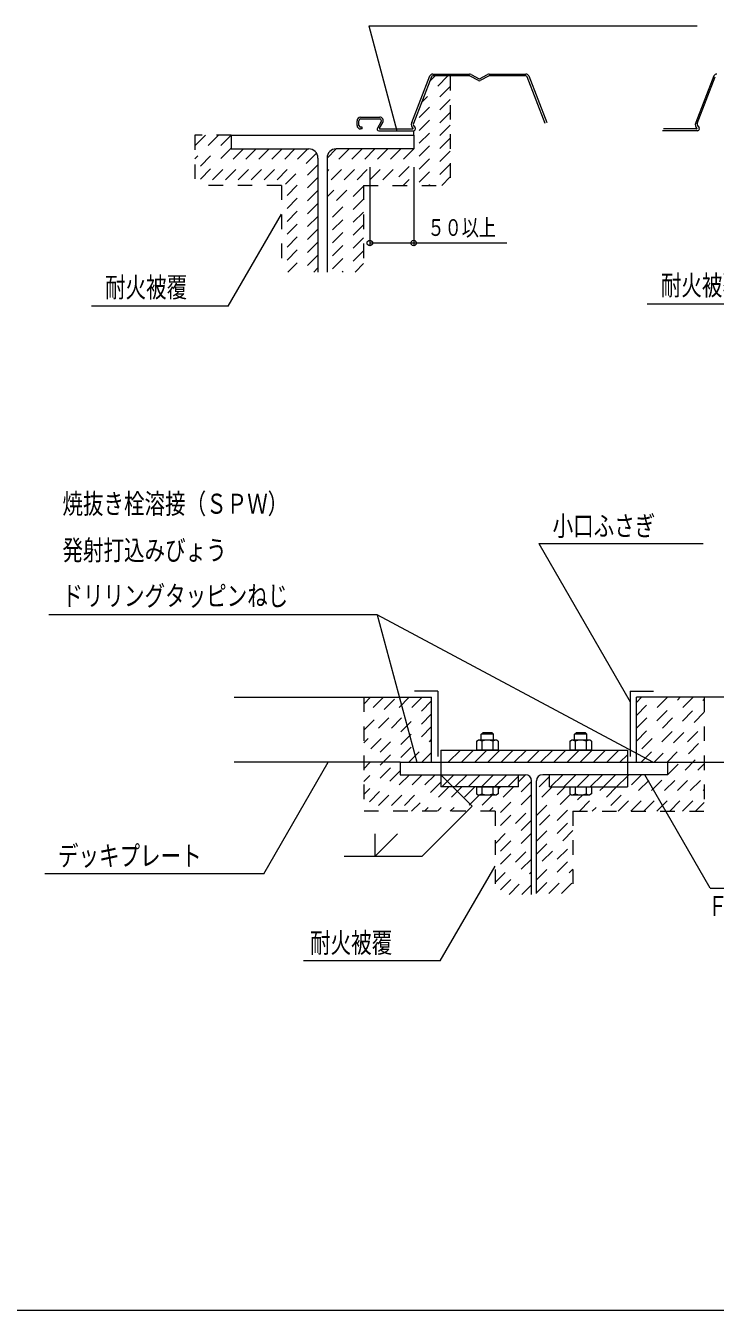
# Model space of a CAD drawing. Units: millimetres on the paper. Extents: x -292 to 292, y -205 to 205.
# Drawn here: x 113.9 to 185, y -46.4 to 86 of the extents above; entities that cross this region are included whole.
import ezdxf
from ezdxf.enums import TextEntityAlignment as Align

# ---------------------------------------------------------------- set-up
doc = ezdxf.new("R2010")
doc.units = ezdxf.units.MM
doc.linetypes.add('USER1', pattern=[3, 1.5, -1.5])
doc.layers.add('0-2_M1-0', color=7, linetype='Continuous', lineweight=18)
doc.layers.add('0-6_M2-2-0', color=7, linetype='Continuous', lineweight=18)
doc.styles.add('ＭＳ ゴシック', font='')
doc.styles.get('ＭＳ ゴシック').set_extended_font_data('MS Gothic')

msp = doc.modelspace()

# ---------------------------------------------------------------- linework, layer by layer
at = {"layer": '0-2_M1-0'}
for p, q in [((149.306, 86.014), (183.17, 86.014)), ((149.306, 86.014), (152.206, 75.192)), ((153.753, 76.02), (155.606, 80.852)), ((155.918, 81.024), (159.686, 81.024)), ((159.686, 80.836), (155.918, 80.836)), ((160.624, 80.355), (159.772, 80.814)), ((159.861, 80.98), (160.687, 80.535)), ((160.732, 80.535), (161.561, 80.981)), ((161.648, 80.814), (160.795, 80.355)), ((161.734, 81.024), (165.501, 81.024)), ((165.501, 80.836), (161.734, 80.836)), ((165.814, 80.852), (167.667, 76.02)), ((184.879, 80.852), (183.026, 76.02)), ((155.765, 80.751), (153.912, 75.92)), ((167.508, 75.92), (165.654, 80.751)), ((183.185, 75.92), (185.039, 80.751)), ((148.101, 75.734), (148.101, 76.215)), ((148.289, 75.734), (148.289, 76.215)), ((148.47, 76.584), (150.441, 76.584)), ((148.47, 76.396), (150.441, 76.396)), ((148.621, 75.553), (148.47, 75.553)), ((148.621, 75.365), (148.621, 75.553)), ((150.596, 76.121), (150.197, 75.467)), ((150.408, 75.452), (150.756, 76.024)), ((153.876, 75.455), (153.765, 75.609)), ((153.918, 75.719), (154.091, 75.478)), ((183.15, 75.455), (183.039, 75.609)), ((183.192, 75.719), (183.365, 75.478)), ((135.131, 74.722), (135.131, 73.311)), ((135.131, 74.722), (153.944, 74.722)), ((148.621, 75.365), (148.47, 75.365)), ((150.351, 75.192), (153.944, 75.192)), ((150.448, 75.38), (153.838, 75.38)), ((153.944, 74.722), (153.944, 73.311)), ((183.218, 75.192), (179.595, 75.192)), ((183.112, 75.38), (179.694, 75.38)), ((135.131, 73.311), (143.127, 73.311)), ((153.944, 73.311), (145.949, 73.311)), ((144.067, 72.37), (144.067, 60.612)), ((145.008, 72.37), (145.008, 60.612)), ((149.422, 71.429), (149.422, 63.331)), ((153.944, 71.429), (153.944, 63.331)), ((134.828, 57.101), (140.305, 66.588)), ((149.422, 63.613), (163.539, 63.613)), ((134.828, 57.101), (120.717, 57.101)), ((192.118, 57.315), (178.008, 57.315)), ((166.84, 32.641), (183.772, 32.641)), ((166.84, 32.641), (176.259, 16.326)), ((150.177, 25.298), (116.313, 25.298)), ((178.585, 10.086), (150.177, 25.298)), ((150.177, 25.298), (154.253, 10.086)), ((156.436, 17.421), (154.015, 17.421)), ((156.436, 17.421), (156.436, 10.663)), ((176.259, 17.421), (178.681, 17.421)), ((176.259, 17.421), (176.259, 10.663)), ((135.45, 16.779), (155.795, 16.779)), ((155.795, 10.086), (155.795, 16.779)), ((197.046, 16.779), (176.9, 16.779)), ((176.9, 10.086), (176.9, 16.779)), ((160.425, 12.256), (160.606, 12.36)), ((160.425, 12.256), (160.425, 11.334)), ((162.467, 12.36), (160.606, 12.36)), ((160.895, 12.97), (161.055, 13.13)), ((162.178, 12.97), (160.895, 12.97)), ((160.895, 12.36), (160.895, 12.97)), ((160.981, 12.256), (160.981, 11.334)), ((162.018, 13.13), (161.055, 13.13)), ((162.178, 12.97), (162.018, 13.13)), ((162.092, 12.256), (162.092, 11.334)), ((162.178, 12.36), (162.178, 12.97)), ((162.648, 12.256), (162.467, 12.36)), ((162.648, 12.256), (162.648, 11.334)), ((170.048, 12.256), (170.229, 12.36)), ((170.048, 12.256), (170.048, 11.334)), ((172.089, 12.36), (170.229, 12.36)), ((170.517, 12.97), (170.678, 13.13)), ((171.8, 12.97), (170.517, 12.97)), ((170.517, 12.36), (170.517, 12.97)), ((170.603, 12.256), (170.603, 11.334)), ((171.64, 13.13), (170.678, 13.13)), ((171.8, 12.97), (171.64, 13.13)), ((171.715, 12.256), (171.715, 11.334)), ((171.8, 12.36), (171.8, 12.97)), ((172.27, 12.256), (172.089, 12.36)), ((172.27, 12.256), (172.27, 11.334)), ((156.725, 11.334), (156.725, 7.556)), ((156.725, 11.334), (175.97, 11.334)), ((158.756, 11.334), (157.509, 10.086)), ((160.117, 11.334), (158.869, 10.086)), ((161.478, 11.334), (160.23, 10.086)), ((162.648, 11.334), (160.425, 11.334)), ((162.839, 11.334), (161.591, 10.086)), ((164.199, 11.334), (162.952, 10.086)), ((165.56, 11.334), (164.313, 10.086)), ((166.921, 11.334), (165.674, 10.086)), ((168.282, 11.334), (167.034, 10.086)), ((169.643, 11.334), (168.395, 10.086)), ((171.004, 11.334), (169.756, 10.086)), ((172.27, 11.334), (170.048, 11.334)), ((172.317, 11.286), (171.117, 10.086)), ((173.696, 11.304), (172.478, 10.086)), ((175.029, 11.276), (173.839, 10.086)), ((175.97, 10.857), (175.199, 10.086)), ((175.97, 11.334), (175.97, 7.556)), ((152.555, 10.086), (135.45, 10.086)), ((138.487, -1.417), (145.128, 10.086)), ((152.555, 10.086), (180.14, 10.086)), ((152.555, 10.086), (152.555, 8.803)), ((156.725, 10.086), (175.97, 10.086)), ((156.725, 10.086), (175.97, 10.086)), ((172.763, 10.086), (172.873, 10.086)), ((180.14, 8.803), (180.14, 10.086)), ((180.14, 10.086), (197.046, 10.086)), ((152.555, 8.803), (165.45, 8.803)), ((159.972, 5.556), (156.725, 8.803)), ((156.838, 7.556), (158.086, 8.803)), ((158.199, 7.556), (159.447, 8.803)), ((159.56, 7.556), (160.808, 8.803)), ((160.921, 7.556), (162.168, 8.803)), ((162.282, 7.556), (163.529, 8.803)), ((163.642, 7.556), (164.744, 8.657)), ((164.744, 7.556), (164.744, 8.803)), ((166.091, -3.541), (166.091, 8.162)), ((166.604, -3.439), (166.604, 8.162)), ((180.14, 8.803), (167.246, 8.803)), ((167.951, 7.556), (167.951, 8.803)), ((168.065, 7.556), (169.312, 8.803)), ((169.426, 7.556), (170.673, 8.803)), ((170.786, 7.556), (172.034, 8.803)), ((172.147, 7.556), (173.395, 8.803)), ((173.508, 7.556), (174.756, 8.803)), ((174.869, 7.556), (175.97, 8.657)), ((184.516, -2.894), (177.763, 8.803)), ((164.744, 7.556), (156.725, 7.556)), ((160.425, 7.556), (162.648, 7.556)), ((160.425, 7.556), (160.425, 6.826)), ((160.425, 6.826), (160.606, 6.722)), ((160.606, 6.722), (162.467, 6.722)), ((160.981, 7.556), (160.981, 6.826)), ((162.092, 7.556), (162.092, 6.826)), ((162.648, 6.826), (162.467, 6.722)), ((162.648, 7.556), (162.648, 6.826)), ((167.951, 7.556), (175.97, 7.556)), ((170.048, 7.556), (172.27, 7.556)), ((170.048, 7.556), (170.048, 6.826)), ((170.048, 6.826), (170.229, 6.722)), ((170.229, 6.722), (172.089, 6.722)), ((170.603, 7.556), (170.603, 6.826)), ((171.715, 7.556), (171.715, 6.826)), ((172.27, 6.826), (172.089, 6.722)), ((172.27, 7.556), (172.27, 6.826)), ((159.972, 5.556), (154.777, 0.361)), ((154.777, 0.361), (146.792, 0.361)), ((156.683, -10.387), (162.328, -0.61)), ((138.487, -1.417), (115.911, -1.417)), ((184.516, -2.894), (204.271, -2.894)), ((156.683, -10.387), (142.573, -10.387))]:
    msp.add_line(p, q, dxfattribs=at)
at = {"layer": '0-2_M1-0', "linetype": 'USER1'}
for p, q in [((157.479, 80.836), (154.751, 78.108)), ((156.149, 80.836), (155.579, 80.267)), ((157.707, 80.836), (157.707, 69.548)), ((157.707, 79.734), (153.923, 75.95)), ((157.707, 78.404), (153.944, 74.641)), ((157.707, 77.073), (153.944, 73.311)), ((157.707, 75.743), (151.512, 69.548)), ((135.131, 74.722), (131.368, 74.722)), ((133.805, 74.722), (131.368, 72.285)), ((132.475, 74.722), (131.368, 73.615)), ((131.368, 74.722), (131.368, 69.548)), ((135.131, 74.717), (131.368, 70.955)), ((157.707, 74.413), (152.842, 69.548)), ((153.944, 74.722), (153.944, 75.192)), ((135.131, 73.387), (131.368, 69.624)), ((136.385, 73.311), (132.622, 69.548)), ((137.715, 73.311), (133.952, 69.548)), ((139.045, 73.311), (135.283, 69.548)), ((140.376, 73.311), (136.613, 69.548)), ((141.706, 73.311), (137.943, 69.548)), ((143.036, 73.311), (139.274, 69.548)), ((143.924, 72.868), (140.305, 69.249)), ((151.284, 73.311), (145.008, 67.035)), ((149.953, 73.311), (145.008, 68.365)), ((148.623, 73.311), (145.008, 69.695)), ((147.293, 73.311), (145.008, 71.026)), ((145.963, 73.311), (145.008, 72.356)), ((152.614, 73.311), (148.851, 69.548)), ((153.944, 73.311), (150.182, 69.548)), ((157.707, 73.082), (154.173, 69.548)), ((144.067, 71.681), (140.305, 67.918)), ((157.707, 71.752), (155.503, 69.548)), ((144.067, 70.351), (140.305, 66.588)), ((157.707, 70.422), (156.833, 69.548)), ((140.305, 69.548), (131.368, 69.548)), ((140.305, 69.548), (140.305, 60.612)), ((144.067, 69.02), (140.305, 65.258)), ((148.771, 69.467), (145.008, 65.705)), ((148.771, 69.548), (148.771, 60.612)), ((148.771, 69.548), (157.707, 69.548)), ((144.067, 67.69), (140.305, 63.927)), ((148.771, 68.137), (145.008, 64.374)), ((144.067, 66.36), (140.305, 62.597)), ((148.771, 66.807), (145.008, 63.044)), ((144.067, 65.029), (140.305, 61.267)), ((148.771, 65.476), (145.008, 61.714)), ((144.067, 63.699), (140.98, 60.612)), ((148.771, 64.146), (145.236, 60.612)), ((144.067, 62.369), (142.31, 60.612)), ((148.771, 62.816), (146.567, 60.612)), ((144.067, 61.038), (143.64, 60.612)), ((148.771, 61.485), (147.897, 60.612)), ((148.793, 16.779), (148.793, 5.04)), ((149.503, 16.779), (148.793, 16.068)), ((150.833, 16.779), (148.793, 14.738)), ((148.793, 13.408), (152.164, 16.779)), ((153.494, 16.779), (148.793, 12.077)), ((154.824, 16.779), (148.793, 10.747)), ((155.795, 16.419), (148.793, 9.417)), ((182.761, 16.779), (176.9, 10.918)), ((176.9, 12.249), (181.431, 16.779)), ((180.1, 16.779), (176.9, 13.579)), ((176.9, 14.909), (178.77, 16.779)), ((177.44, 16.779), (176.9, 16.24)), ((177.399, 10.086), (183.903, 16.59)), ((183.903, 16.779), (183.903, 5.04)), ((155.795, 15.089), (148.793, 8.086)), ((183.903, 15.26), (178.729, 10.086)), ((155.795, 13.758), (148.793, 6.756)), ((180.059, 10.086), (183.903, 13.93)), ((153.453, 10.086), (155.795, 12.428)), ((180.14, 8.837), (183.903, 12.599)), ((155.795, 11.098), (154.783, 10.086)), ((177.674, 5.04), (183.903, 11.269)), ((179.004, 5.04), (183.903, 9.939)), ((152.555, 9.189), (148.793, 5.426)), ((153.5, 8.803), (149.737, 5.04)), ((154.831, 8.803), (151.068, 5.04)), ((156.161, 8.803), (152.398, 5.04)), ((156.725, 8.037), (153.728, 5.04)), ((166.091, 8.091), (162.328, 4.328)), ((164.744, 8.074), (165.473, 8.803)), ((167.951, 8.621), (166.604, 7.274)), ((177.446, 8.803), (173.683, 5.04)), ((175.013, 5.04), (178.776, 8.803)), ((176.116, 8.803), (175.97, 8.658)), ((176.344, 5.04), (180.106, 8.803)), ((180.335, 5.04), (183.903, 8.608)), ((157.574, 7.556), (155.059, 5.04)), ((158.904, 7.556), (156.389, 5.04)), ((160.234, 7.556), (157.719, 5.04)), ((160.731, 6.722), (159.05, 5.04)), ((162.061, 6.722), (160.38, 5.04)), ((164.225, 7.556), (161.71, 5.04)), ((166.091, 6.761), (162.328, 2.998)), ((162.895, 7.556), (162.648, 7.308)), ((166.604, 4.613), (169.547, 7.556)), ((168.216, 7.556), (166.604, 5.943)), ((170.111, 6.79), (166.604, 3.283)), ((166.604, 1.952), (171.373, 6.722)), ((171.023, 5.04), (173.538, 7.556)), ((174.868, 7.556), (172.353, 5.04)), ((181.665, 5.04), (183.903, 7.278)), ((162.328, 1.668), (166.091, 5.43)), ((182.995, 5.04), (183.903, 5.948)), ((162.328, 5.04), (148.793, 5.04)), ((162.328, 5.04), (162.328, -3.541)), ((166.091, 4.1), (162.328, 0.337)), ((166.604, 0.622), (170.367, 4.385)), ((170.367, 5.04), (170.367, -3.439)), ((170.367, 5.04), (183.903, 5.04)), ((166.091, 2.77), (162.328, -0.993)), ((170.367, 3.055), (166.604, -0.708)), ((162.328, -2.323), (166.091, 1.439)), ((166.604, -2.038), (170.367, 1.724)), ((166.091, 0.109), (162.441, -3.541)), ((166.604, -3.369), (170.367, 0.394)), ((163.772, -3.541), (166.091, -1.221)), ((167.865, -3.439), (170.367, -0.936)), ((165.102, -3.541), (166.091, -2.552)), ((169.195, -3.439), (170.367, -2.267))]:
    msp.add_line(p, q, dxfattribs=at)
at = {"layer": '0-2_M1-0'}
msp.add_lwpolyline([(149.929, 2.713), (149.929, 0.361), (152.281, 2.713)], dxfattribs=at)
for centre in [(149.422, 63.613), (153.944, 63.613)]:
    msp.add_circle(centre, 0.282, dxfattribs=at)
for centre, radius, start, end in [((155.918, 80.655), 0.369, 90, 147.86179), ((155.918, 80.655), 0.181, 90, 147.86179), ((159.686, 80.655), 0.369, 61.69924, 90), ((159.686, 80.655), 0.181, 61.69924, 90), ((161.734, 80.655), 0.369, 90, 118.30076), ((161.734, 80.655), 0.181, 90, 118.30076), ((165.501, 80.655), 0.369, 32.13821, 90), ((165.501, 80.655), 0.181, 32.13821, 90), ((185.192, 80.655), 0.369, 90, 147.86179), ((160.71, 80.514), 0.181, 241.69924, 298.30076), ((160.71, 80.576), 0.047, 241.69924, 298.30076), ((148.47, 76.215), 0.369, 90, 180), ((148.47, 75.734), 0.369, 180, 270), ((148.47, 76.215), 0.181, 90, 180), ((148.47, 75.734), 0.181, 180, 270), ((150.441, 76.215), 0.369, 328.66213, 90), ((150.441, 76.215), 0.181, 0, 90), ((150.441, 76.215), 0.181, 328.66213, 0), ((154.065, 75.824), 0.369, 147.86179, 215.69155), ((154.065, 75.824), 0.181, 147.86179, 215.69155), ((183.338, 75.824), 0.369, 147.86179, 215.69155), ((183.338, 75.824), 0.181, 147.86179, 215.69155), ((150.351, 75.373), 0.181, 148.66213, 270), ((150.448, 75.427), 0.047, 148.66213, 270), ((153.838, 75.427), 0.047, 270, 35.69155), ((153.944, 75.373), 0.181, 270, 0), ((153.944, 75.373), 0.181, 0, 35.69155), ((183.112, 75.427), 0.047, 270, 35.69155), ((183.218, 75.373), 0.181, 270, 0), ((183.218, 75.373), 0.181, 0, 35.69155), ((143.127, 72.37), 0.941, 0, 90), ((145.949, 72.37), 0.941, 90, 180), ((160.601, 11.616), 0.744, 59.27107, 89.56927), ((161.536, 10.831), 1.529, 68.69991, 111.30027), ((162.472, 11.616), 0.744, 90.43074, 120.72894), ((170.223, 11.616), 0.744, 59.27107, 89.56927), ((171.159, 10.831), 1.529, 68.69991, 111.30027), ((172.095, 11.616), 0.744, 90.43074, 120.72894), ((165.45, 8.162), 0.641, 0, 90), ((167.246, 8.162), 0.641, 90, 180), ((160.601, 7.466), 0.744, 270.43072, 300.72892), ((161.536, 8.251), 1.529, 248.6999, 291.30029), ((162.472, 7.466), 0.744, 239.27108, 269.56927), ((170.223, 7.466), 0.744, 270.43072, 300.72892), ((171.159, 8.251), 1.529, 248.6999, 291.30029), ((172.095, 7.466), 0.744, 239.27108, 269.56927)]:
    msp.add_arc(centre, radius, start, end, dxfattribs=at)
at = {"layer": '0-6_M2-2-0'}
msp.add_line((-54.026, -46.41), (292, -46.41), dxfattribs=at)

# ---------------------------------------------------------------- texts
at = {"layer": '0-2_M1-0', "style": 'ＭＳ ゴシック', "width": 0.75}
for s, height, p in [('５０以上', 1.724, (155.37, 63.828)), ('耐火被覆', 2.069, (122.122, 57.392)), ('耐火被覆', 2.069, (179.423, 57.599)), ('焼抜き栓溶接（ＳＰＷ）', 2.069, (117.73, 35.083)), ('小口ふさぎ', 2.069, (168.269, 32.796)), ('発射打込みびょう', 2.069, (117.73, 30.292)), ('ドリリングタッピンねじ', 2.069, (117.73, 25.587)), ('デッキプレート', 2.069, (117.266, -1.213)), ('ＦＢ-６５×９等', 2.069, (184.228, -6.382)), ('耐火被覆', 2.069, (143.26, -10.173))]:
    msp.add_text(s, height=height, dxfattribs=at).set_placement(p, align=Align.BOTTOM_LEFT)

doc.saveas('drawing.dxf')
